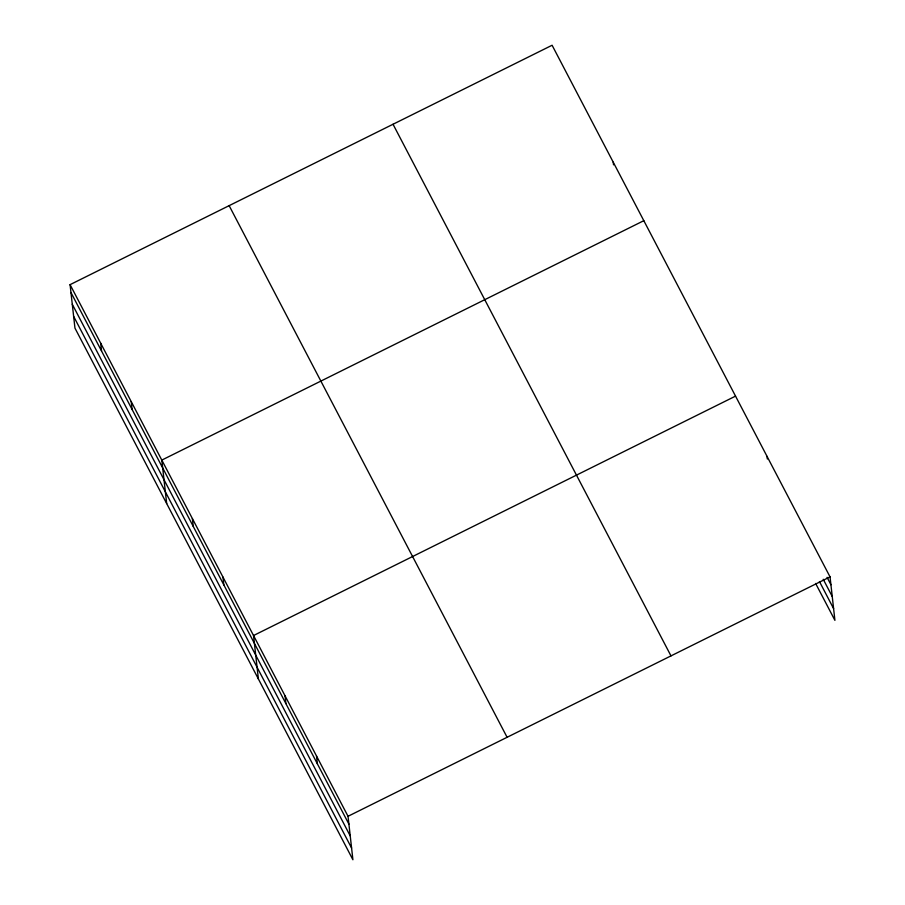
<?xml version="1.0" encoding="UTF-8"?>
<svg xmlns="http://www.w3.org/2000/svg" width="905" height="905" viewBox="0 0 905 905"><rect width="100%" height="100%" fill="white"/><g stroke="black" fill="none" stroke-linecap="round" stroke-linejoin="round"><path stroke-width="1.36" d="M70.081 284.656L348.029 816.287L352.905 859.75L74.957 328.119L70.081 284.656L552.095 45.25L830.043 576.881L834.919 620.344L815.631 583.454M643.817 220.684L161.803 460.102L166.678 503.565M735.539 396.119L253.524 635.536L258.4 678.999M348.029 816.287L830.043 576.881M827.068 577.356L830.926 584.743M823.233 579.268L832.238 596.486M819.455 581.542L833.596 608.59M393.03 124.257L670.978 655.887M229.146 205.65L507.094 737.281M70.963 292.519L348.911 824.15M72.287 304.272L350.224 835.903M73.644 316.377L351.581 848.008M767.044 456.369L767.338 458.993M613.251 162.21L613.545 164.823M316.524 756.037L317.406 763.899M285.03 695.787L285.912 703.649M222.958 577.051L223.829 584.924M192.38 518.576L193.263 526.439M131.236 401.616L132.119 409.479M100.659 343.142L101.541 351.004"/></g></svg>
